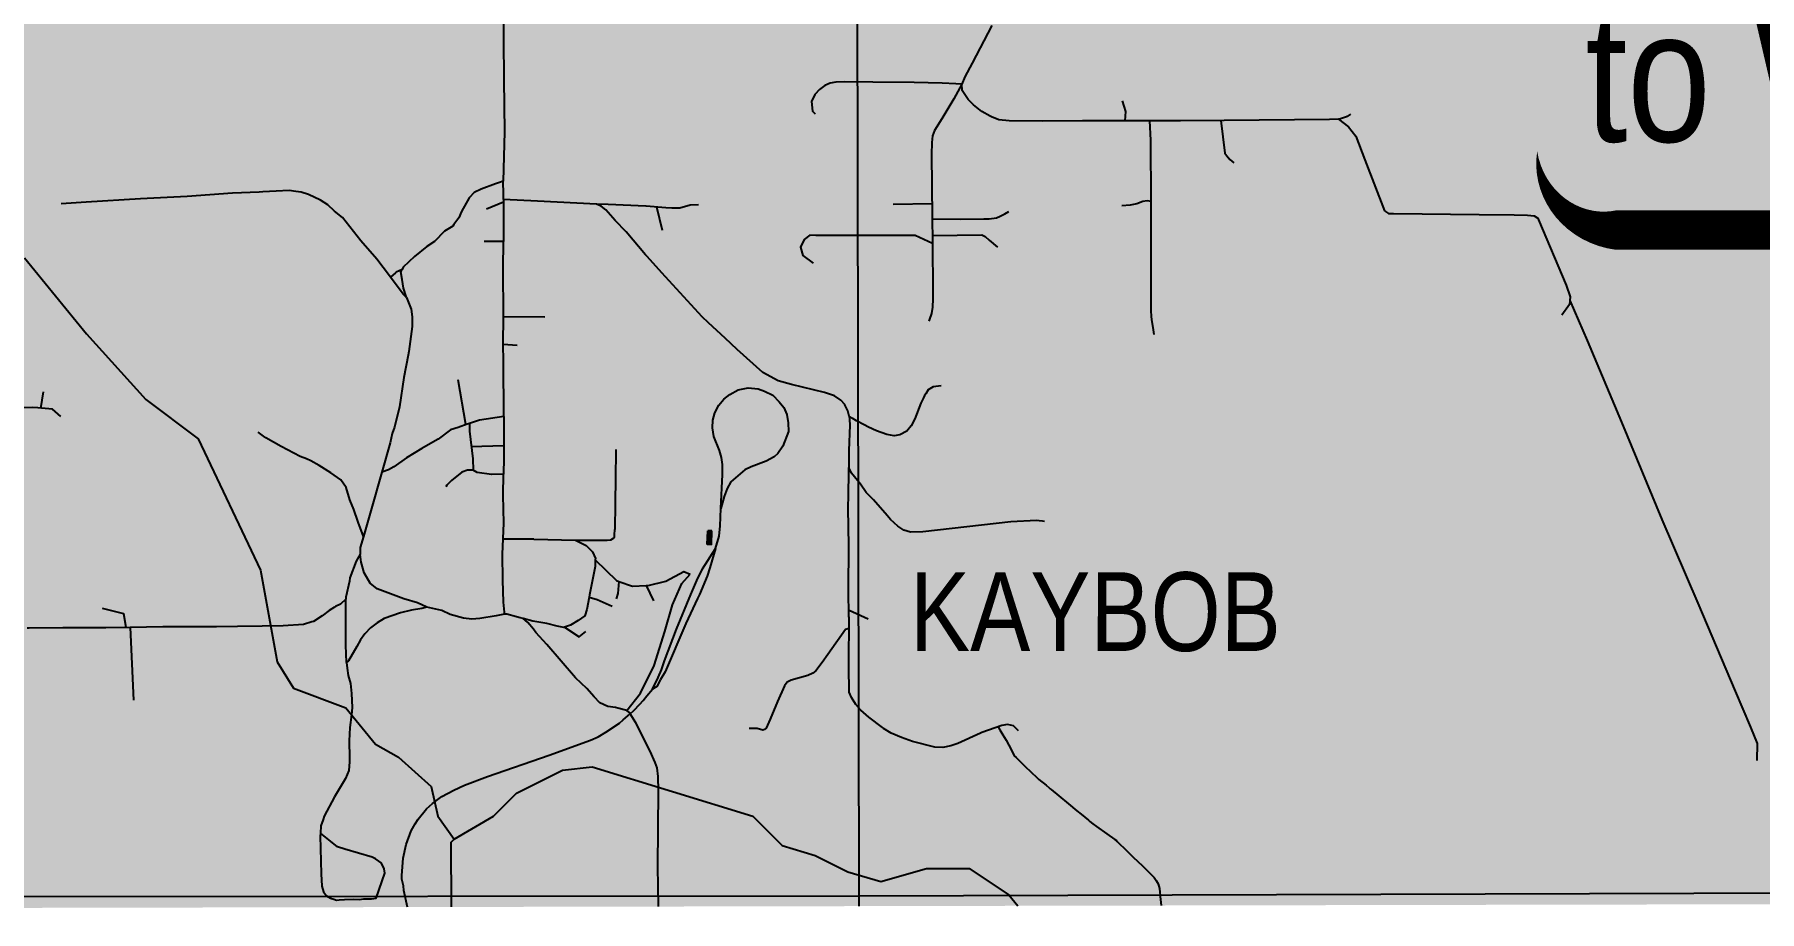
# Model space of a CAD drawing. Extents: x 508119 to 516015, y 6054829 to 6062261.
# Drawn here: x 514832.1 to 514963.5, y 6055331.1 to 6055397.9 of the extents above; entities that cross this region are included whole.
import ezdxf
from ezdxf.enums import TextEntityAlignment as Align

# ---------------------------------------------------------------- set-up
doc = ezdxf.new("R2010")
doc.units = 0
doc.header["$LTSCALE"] = 5
for name, color, linetype in [('13', 7, 'Continuous'), ('24', 161, 'Continuous'), ('35', 37, 'Continuous'), ('36', 37, 'Continuous'), ('37', 37, 'Continuous'), ('39', 28, 'Continuous'), ('L-MON', 1, 'Continuous'), ('P-ELEVATION', 7, 'Continuous')]:
    doc.layers.add(name, color=color, linetype=linetype)
doc.layers.add('2', color=7, linetype='Continuous', true_color=0x6e6e6e)
doc.layers.add('ROUTE-MAP-BACKGROUND-H', color=7, linetype='Continuous', true_color=0xf0ebff)
doc.styles.add('80', font='ARIALN.TTF', dxfattribs={"height": 10})
doc.styles.add('Legend', font='ARIALN.TTF')
doc.linetypes.add('TRACKS', pattern='A,3.81,[130,ltypeshp1.shx,S=6.35,R=0,X=0,Y=0],3.81', length=7.62)

# ---------------------------------------------------------------- blocks, each defined once
blk = doc.blocks.new('STA')
h = blk.add_hatch(color=111)
h.dxf.hatch_style = 1
h.paths.add_polyline_path([(-26.5, 8), (26.5, 8), (26.5, -8), (-26.5, -8)])
for p, q in [((-26.5, -8), (-26.5, 8)), ((-26.5, 8), (26.5, 8)), ((26.5, -8), (26.5, 8)), ((-26.5, -8), (26.5, -8))]:
    blk.add_line(p, q)
at = {"layer": 'P-ELEVATION', "color": 7, "flags": 128}
blk.add_lwpolyline([(0, 0, 10, 0, 0), (-9.9, -5.1, 0, 0, 0)], format="xyseb", dxfattribs=at)
at = {"layer": 'P-ELEVATION', "style": 'Legend'}
blk.add_attdef('STATION', text='', height=10, dxfattribs=at).set_placement((0, 0), align=Align.MIDDLE_CENTER)
blk = doc.blocks.new('*U438')
h = blk.add_hatch(color=255)
edge = h.paths.add_edge_path()
edge.add_line((-31.5, -20), (31.5, -20))
edge.add_arc((31.5, -14), 6, 270, 360)
edge.add_line((37.5, -14), (37.5, 12.5))
edge.add_arc((31.5, 12.5), 6, 0, 90)
edge.add_line((31.5, 18.5), (-31.5, 18.5))
edge.add_arc((-31.5, 12.5), 6, 90, 180)
edge.add_line((-37.5, 12.5), (-37.5, -14))
edge.add_arc((-31.5, -14), 6, 180, 270)
at = {"color": 1, "flags": 128}
blk.add_lwpolyline([(-31.5, -20, 3, 3, 0), (31.5, -20, 3, 3, 0.414214), (37.5, -14, 3, 3, 0), (37.5, 12.5, 3, 0, 0.414214), (31.5, 18.5, 0, 0, 0), (-31.5, 18.5, 0, 0, 0.414214), (-37.5, 12.5, 0, 0, 0), (-37.5, -14, 0, 3, 0.414214)], format="xyseb", close=True, dxfattribs=at)
at = {"color": 1, "style": '80'}
blk.add_attdef('ENTER_TEXT_001', (-26.85, -4.92), '', height=10, dxfattribs=at)

msp = doc.modelspace()

# ---------------------------------------------------------------- hatches: boundary and pattern name
at = {"layer": 'ROUTE-MAP-BACKGROUND-H'}
h = msp.add_hatch(color=256, dxfattribs=at)
h.dxf.hatch_style = 1
h.paths.add_polyline_path([(515090.845, 6055331.942), (514698.954, 6055331.128), (514698.945, 6055525.368), (514666.338, 6055525.404), (514666.4, 6055720.611), (514667.214, 6055915.277), (514667.136, 6056303.079), (515056.588, 6056303.406), (515059.123, 6055915.379), (515059.901, 6055721.28), (515060.675, 6055528.087), (515090.011, 6055528.179)])

# ---------------------------------------------------------------- linework, layer by layer
at = {"layer": '2'}
for p, q in [((514894.891, 6055332.325), (514894.48, 6055526.565)), ((514894.891, 6055332.325), (515089.841, 6055332.94)), ((514699.953, 6055332.129), (514894.891, 6055332.325)), ((514894.892, 6055331.535), (514894.891, 6055332.325))]:
    msp.add_line(p, q, dxfattribs=at)
at = {"layer": '24'}
for points in [[(514831.319, 6055380.879), (514836.043, 6055375.103), (514840.543, 6055370.108), (514844.543, 6055367.111), (514849.295, 6055357.118), (514850.547, 6055350.122), (514851.798, 6055348.124), (514855.796, 6055346.626), (514858.046, 6055343.878), (514859.796, 6055342.88), (514862.295, 6055340.632), (514862.796, 6055338.383), (514864.046, 6055336.634)], [(514864.046, 6055336.634), (514867.044, 6055338.385), (514868.792, 6055340.134), (514872.289, 6055341.885), (514874.538, 6055342.135), (514886.782, 6055338.392), (514889.032, 6055336.144), (514891.531, 6055335.395), (514894.03, 6055334.147), (514896.529, 6055333.398), (514900.026, 6055334.399), (514903.274, 6055334.4), (514906.274, 6055332.402), (514906.963, 6055331.56)], [(514864.046, 6055336.634), (514863.797, 6055336.385), (514863.799, 6055331.47)]]:
    msp.add_lwpolyline(points, dxfattribs=at)
at = {"layer": '35'}
for p, q in [((514867.803, 6055401.008), (514867.8, 6055397.548)), ((514901.327, 6055391.725), (514901.184, 6055391.485)), ((514917.028, 6055391.312), (514912.698, 6055391.324)), ((514919.35, 6055391.329), (514917.028, 6055391.312)), ((514922.685, 6055391.352), (514919.35, 6055391.329)), ((514933.41, 6055388.345), (514934.906, 6055384.477)), ((514850.472, 6055385.955), (514849.472, 6055385.914)), ((514867.8, 6055385.341), (514867.789, 6055382.125)), ((514836.002, 6055385.118), (514834.102, 6055385)), ((514867.8, 6055385.118), (514866.498, 6055384.594)), ((514875.778, 6055384.939), (514874.892, 6055384.975)), ((514875.245, 6055384.837), (514874.892, 6055384.975)), ((514878.627, 6055384.823), (514875.778, 6055384.939)), ((514900.448, 6055384.021), (514900.453, 6055383.5)), ((514917.126, 6055383.705), (514917.124, 6055385.17)), ((514934.906, 6055384.477), (514935.193, 6055384.278)), ((514900.453, 6055383.5), (514900.461, 6055382.591)), ((514867.789, 6055382.133), (514866.312, 6055382.134)), ((514859.186, 6055379.426), (514858.639, 6055380.149)), ((514859.561, 6055379.741), (514859.186, 6055379.426)), ((514867.793, 6055376.421), (514870.951, 6055376.395)), ((514917.301, 6055375.419), (514917.181, 6055376.208)), ((514917.358, 6055375.042), (514917.301, 6055375.419)), ((514867.766, 6055374.316), (514868.833, 6055374.241)), ((514901.136, 6055371.136), (514900.524, 6055371.079)), ((514894.345, 6055368.688), (514894.133, 6055368.827)), ((514894.133, 6055368.827), (514894.151, 6055368.593)), ((514858.522, 6055364.586), (514857.702, 6055361.618)), ((514894.061, 6055362.463), (514894.095, 6055364.921)), ((514857.702, 6055361.618), (514857.136, 6055359.678)), ((514870.109, 6055359.467), (514867.77, 6055359.467)), ((514894.123, 6055354.079), (514895.579, 6055353.419)), ((514839.36, 6055352.76), (514839.623, 6055347.213)), ((514849.414, 6055352.846), (514847.532, 6055352.824)), ((514867.874, 6055353.766), (514867.229, 6055353.647)), ((514877.453, 6055346.181), (514877.333, 6055346.299))]:
    msp.add_line(p, q, dxfattribs=at)
for points in [[(514904.979, 6055398.578), (514903.498, 6055395.699), (514902.924, 6055394.666), (514902.705, 6055394.114)], [(514867.8, 6055397.548), (514867.8, 6055397.523), (514867.832, 6055394.477)], [(514867.832, 6055394.477), (514867.874, 6055390.494), (514867.783, 6055386.73)], [(514902.705, 6055394.114), (514902.104, 6055392.992), (514901.327, 6055391.725)], [(514904.855, 6055391.684), (514904.239, 6055392.033), (514903.594, 6055392.536), (514903.19, 6055392.951), (514902.733, 6055393.632), (514902.705, 6055394.114)], [(514915.153, 6055391.332), (514915.207, 6055392.037), (514914.937, 6055392.834)], [(514901.184, 6055391.485), (514900.633, 6055390.581), (514900.465, 6055390.19), (514900.417, 6055389.663), (514900.404, 6055388.769), (514900.448, 6055384.021)], [(514912.698, 6055391.324), (514912.063, 6055391.326), (514911.901, 6055391.326), (514908.841, 6055391.294), (514906.304, 6055391.33), (514905.526, 6055391.403), (514904.96, 6055391.624), (514904.855, 6055391.684)], [(514917.124, 6055385.17), (514917.089, 6055389.853), (514917.028, 6055391.312)], [(514931.392, 6055391.457), (514930.718, 6055391.41), (514922.685, 6055391.352)], [(514932.3, 6055391.827), (514932.065, 6055391.663), (514931.994, 6055391.613), (514931.536, 6055391.467), (514931.392, 6055391.457)], [(514931.392, 6055391.457), (514932.142, 6055390.875), (514932.715, 6055390.142), (514933.41, 6055388.345)], [(514867.783, 6055386.73), (514867.489, 6055386.637), (514867.175, 6055386.537)], [(514867.8, 6055385.341), (514867.796, 6055385.732), (514867.783, 6055386.73)], [(514849.472, 6055385.914), (514849.195, 6055385.902), (514847.147, 6055385.816), (514843.699, 6055385.561), (514840.153, 6055385.376), (514836.002, 6055385.118)], [(514851.973, 6055385.943), (514851.481, 6055386.011), (514850.472, 6055385.955)], [(514858.639, 6055380.149), (514858.156, 6055380.787), (514856.941, 6055382.185), (514855.534, 6055383.961), (514854.934, 6055384.446), (514854.415, 6055384.923), (514853.857, 6055385.279), (514852.953, 6055385.721), (514852.389, 6055385.886), (514851.973, 6055385.943)], [(514867.175, 6055386.537), (514866.092, 6055386.111), (514865.562, 6055385.858), (514865.193, 6055385.459), (514864.598, 6055384.414), (514864.382, 6055383.935), (514864.022, 6055383.43)], [(514874.892, 6055384.975), (514870.394, 6055385.197), (514867.8, 6055385.341)], [(514878.622, 6055381.128), (514877.129, 6055382.877), (514876.299, 6055383.739), (514875.582, 6055384.538), (514875.245, 6055384.837)], [(514882.639, 6055384.933), (514882.017, 6055384.892), (514881.235, 6055384.666), (514880.613, 6055384.663), (514880.165, 6055384.699), (514878.663, 6055384.82), (514878.627, 6055384.823)], [(514900.449, 6055383.851), (514902.623, 6055383.826), (514904.39, 6055383.848), (514904.797, 6055383.872), (514905.346, 6055383.943), (514905.633, 6055384.062), (514905.991, 6055384.229), (514906.278, 6055384.42)], [(514917.124, 6055385.17), (514916.826, 6055385.222), (514916.498, 6055385.184), (514916.029, 6055385.012), (514915.52, 6055384.889), (514914.88, 6055384.839)], [(514935.193, 6055384.278), (514935.591, 6055384.254), (514942.112, 6055384.192)], [(514942.112, 6055384.192), (514944.777, 6055384.166), (514945.797, 6055384.15), (514946.307, 6055384.087), (514946.57, 6055383.903), (514946.625, 6055383.775)], [(514864.022, 6055383.43), (514863.934, 6055383.307), (514863.294, 6055382.924), (514862.531, 6055382.143), (514861.949, 6055381.742), (514861.019, 6055381.005), (514860.162, 6055380.174), (514860.073, 6055380.003)], [(514917.181, 6055376.208), (514917.146, 6055376.433), (514917.133, 6055376.881), (514917.126, 6055383.705)], [(514946.625, 6055383.775), (514948.737, 6055378.813), (514949.048, 6055377.928), (514948.984, 6055377.339), (514948.402, 6055376.518)], [(514867.811, 6055368.806), (514867.799, 6055373.052), (514867.766, 6055374.275), (514867.794, 6055376.47), (514867.76, 6055380.081), (514867.789, 6055382.125)], [(514900.461, 6055382.591), (514900.506, 6055377.77), (514900.475, 6055377.145), (514900.384, 6055376.656), (514900.248, 6055376.223), (514900.197, 6055376.058)], [(514900.461, 6055382.589), (514904.225, 6055382.634), (514904.474, 6055382.523), (514904.781, 6055382.235), (514905.409, 6055381.703)], [(514879.863, 6055379.754), (514878.735, 6055380.997), (514878.622, 6055381.128)], [(514860.073, 6055380.003), (514859.619, 6055379.789), (514859.561, 6055379.741)], [(514860.072, 6055379.25), (514859.984, 6055379.832), (514860.073, 6055380.003)], [(514860.419, 6055377.881), (514860.172, 6055378.581), (514860.072, 6055379.25)], [(514883.411, 6055375.939), (514882.929, 6055376.405), (514881.536, 6055377.913), (514879.863, 6055379.754)], [(514860.419, 6055377.881), (514860.769, 6055376.982), (514860.828, 6055376.39), (514860.843, 6055375.651), (514860.697, 6055374.533), (514860.579, 6055373.763)], [(514893.801, 6055369.701), (514893.79, 6055369.724), (514893.485, 6055370.067), (514893.011, 6055370.382), (514892.242, 6055370.633), (514889.72, 6055371.238), (514888.712, 6055371.534), (514887.552, 6055372.161), (514885.585, 6055373.9), (514884.686, 6055374.773), (514883.411, 6055375.939)], [(514860.579, 6055373.763), (514860.535, 6055373.479), (514860.203, 6055371.776), (514859.87, 6055369.54), (514859.491, 6055367.996), (514859.319, 6055367.506), (514859.16, 6055366.808), (514858.522, 6055364.586)], [(514900.524, 6055371.079), (514900.141, 6055370.849), (514899.953, 6055370.549)], [(514894.133, 6055368.827), (514894.03, 6055369.241), (514893.801, 6055369.701)], [(514899.953, 6055370.549), (514899.869, 6055370.415), (514899.777, 6055370.224), (514899.591, 6055369.837), (514899.131, 6055368.64), (514898.84, 6055368.111), (514898.51, 6055367.693), (514897.975, 6055367.421), (514897.54, 6055367.341), (514896.994, 6055367.436), (514896.207, 6055367.726), (514895.585, 6055367.994), (514895.272, 6055368.181), (514894.678, 6055368.47), (514894.345, 6055368.688)], [(514834.084, 6055368.815), (514833.457, 6055369.37), (514832.324, 6055369.464), (514831.952, 6055369.494), (514829.646, 6055369.462)], [(514867.811, 6055368.806), (514867.826, 6055365.674), (514867.794, 6055364.426)], [(514894.151, 6055368.593), (514894.184, 6055368.161), (514894.108, 6055366.219), (514894.095, 6055364.921)], [(514852.784, 6055365.581), (514852.316, 6055365.776), (514850.871, 6055366.521), (514849.698, 6055367.18), (514849.519, 6055367.311), (514849.109, 6055367.613)], [(514876.363, 6055366.302), (514876.354, 6055365.74), (514876.336, 6055364.576), (514876.324, 6055363.771), (514876.305, 6055362.577), (514876.293, 6055361.803), (514876.274, 6055360.578), (514876.269, 6055360.212)], [(514853.752, 6055365.078), (514853.127, 6055365.438), (514852.784, 6055365.581)], [(514856.697, 6055360.847), (514856.398, 6055361.743), (514856.102, 6055362.463), (514855.803, 6055363.412), (514855.399, 6055363.997), (514854.656, 6055364.529), (514853.752, 6055365.078)], [(514867.874, 6055353.766), (514867.862, 6055353.926), (514867.802, 6055354.689), (514867.746, 6055356.351), (514867.73, 6055358.325), (514867.813, 6055360.683), (514867.777, 6055362.821), (514867.794, 6055364.426)], [(514897.006, 6055361.279), (514895.989, 6055362.462), (514895.423, 6055363.031), (514894.983, 6055363.649), (514894.308, 6055364.495), (514894.095, 6055364.921)], [(514894.078, 6055355.422), (514894.075, 6055355.6), (514894.103, 6055358.969), (514894.052, 6055361.834), (514894.058, 6055362.218), (514894.061, 6055362.463)], [(514857.136, 6055359.678), (514856.723, 6055360.771), (514856.697, 6055360.847)], [(514908.604, 6055360.871), (514908.382, 6055360.894), (514906.447, 6055360.787), (514899.734, 6055360.036), (514898.807, 6055360.015), (514898.282, 6055360.162), (514897.838, 6055360.47), (514897.282, 6055360.958), (514897.006, 6055361.279)], [(514908.989, 6055360.83), (514908.841, 6055360.846), (514908.604, 6055360.871)], [(514857.136, 6055359.678), (514856.873, 6055358.829), (514856.883, 6055358.34)], [(514870.109, 6055359.467), (514873.28, 6055359.403), (514874.083, 6055359.002), (514874.581, 6055358.51), (514874.792, 6055357.995), (514874.789, 6055357.895)], [(514873.28, 6055359.403), (514875.704, 6055359.395), (514875.967, 6055359.419), (514876.182, 6055359.538), (514876.254, 6055359.657), (514876.254, 6055359.801), (514876.269, 6055360.212)], [(514856.883, 6055358.34), (514856.572, 6055357.806), (514856.091, 6055356.531), (514856.066, 6055356.273), (514855.788, 6055355.056), (514855.782, 6055354.897)], [(514861.958, 6055354.303), (514861.247, 6055354.614), (514860.209, 6055354.935), (514858.163, 6055355.696), (514857.639, 6055356.134), (514857.183, 6055356.905), (514856.953, 6055357.722), (514856.883, 6055358.34)], [(514874.789, 6055357.895), (514874.774, 6055357.402), (514874.358, 6055355.228), (514874.326, 6055355.06)], [(514874.789, 6055357.895), (514876.415, 6055356.319), (514876.585, 6055356.261)], [(514877.202, 6055346.428), (514878.232, 6055347.753), (514879.263, 6055349.846), (514880.088, 6055352.439), (514880.662, 6055354.472), (514881.369, 6055356.093), (514882.015, 6055356.816)], [(514880.168, 6055356.27), (514881.519, 6055357.007), (514882.015, 6055356.816)], [(514876.585, 6055356.261), (514877.623, 6055355.905), (514878.67, 6055355.934)], [(514878.67, 6055355.934), (514878.809, 6055355.938), (514880.168, 6055356.27)], [(514894.107, 6055353.783), (514894.079, 6055355.355), (514894.078, 6055355.422)], [(514854.934, 6055354.301), (514854.512, 6055354.036), (514853.986, 6055353.631), (514853.322, 6055353.215), (514853.188, 6055353.172)], [(514855.782, 6055354.897), (514855.376, 6055354.527), (514855.004, 6055354.345), (514854.934, 6055354.301)], [(514867.229, 6055353.647), (514866, 6055353.422), (514865.386, 6055353.383), (514864.761, 6055353.448), (514863.743, 6055353.729), (514863.099, 6055354.031), (514861.958, 6055354.303)], [(514874.326, 6055355.06), (514874.144, 6055354.112), (514873.982, 6055353.64), (514873.48, 6055353.276), (514872.897, 6055352.93), (514872.448, 6055352.763)], [(514834.244, 6055352.731), (514831.672, 6055352.692), (514831.527, 6055352.689)], [(514839.36, 6055352.76), (514837.513, 6055352.728), (514834.244, 6055352.731)], [(514847.532, 6055352.824), (514845.949, 6055352.806), (514843.551, 6055352.805), (514841.842, 6055352.804), (514839.36, 6055352.76)], [(514853.188, 6055353.172), (514852.572, 6055352.975), (514851.009, 6055352.887), (514849.414, 6055352.846)], [(514868.784, 6055353.558), (514868.054, 6055353.768), (514867.874, 6055353.766)], [(514869.293, 6055353.423), (514869.055, 6055353.48), (514868.784, 6055353.558)], [(514870.262, 6055352.363), (514870.083, 6055352.631), (514869.662, 6055353.125), (514869.293, 6055353.423)], [(514872.448, 6055352.763), (514872.394, 6055352.743), (514871.878, 6055352.838), (514871.088, 6055353.056), (514870.042, 6055353.242), (514869.293, 6055353.423)], [(514872.448, 6055352.763), (514873.551, 6055352.037), (514874.059, 6055352.443)], [(514894.091, 6055349.913), (514894.111, 6055353.516), (514894.11, 6055353.582), (514894.107, 6055353.783)], [(514876.33, 6055346.645), (514875.752, 6055346.745), (514875.14, 6055347.018), (514874.708, 6055347.457), (514874.151, 6055348.092), (514873.289, 6055348.907), (514871.107, 6055351.449), (514870.262, 6055352.363)], [(514904.115, 6055344.695), (514902.404, 6055343.925), (514901.857, 6055343.729), (514901.262, 6055343.6), (514900.659, 6055343.636), (514898.957, 6055344.068), (514898.107, 6055344.364), (514897.326, 6055344.708), (514896.749, 6055345.07), (514896.654, 6055345.142), (514895.633, 6055345.918), (514895.012, 6055346.463), (514894.629, 6055346.877), (514894.289, 6055347.416), (514894.121, 6055347.832), (514894.09, 6055349.776), (514894.091, 6055349.913)], [(514877.333, 6055346.299), (514877.202, 6055346.428), (514876.496, 6055346.616), (514876.33, 6055346.645)], [(514879.595, 6055331.503), (514879.55, 6055334.564), (514879.609, 6055340.316), (514879.571, 6055341.405), (514879.498, 6055342.071), (514879.344, 6055342.479), (514878.958, 6055343.325), (514877.884, 6055345.48), (514877.453, 6055346.181)], [(514905.747, 6055345.278), (514904.224, 6055344.744), (514904.115, 6055344.695)], [(514907.019, 6055344.882), (514906.631, 6055345.26), (514906.194, 6055345.351), (514905.747, 6055345.278)]]:
    msp.add_lwpolyline(points, dxfattribs=at)
at = {"layer": '36'}
for p, q in [((514879.46, 6055384.764), (514879.89, 6055382.986)), ((514900.439, 6055384.99), (514897.483, 6055384.947)), ((514864.934, 6055368.208), (514864.355, 6055371.607)), ((514832.548, 6055369.414), (514832.767, 6055370.678)), ((514867.79, 6055366.582), (514865.338, 6055366.51)), ((514878.67, 6055355.934), (514879.23, 6055354.779)), ((514855.838, 6055350.077), (514855.8, 6055351.394))]:
    msp.add_line(p, q, dxfattribs=at)
for points in [[(514902.705, 6055394.114), (514902.259, 6055394.127), (514901.207, 6055394.199), (514899.063, 6055394.239), (514895.932, 6055394.271), (514893.787, 6055394.295), (514893.097, 6055394.271), (514892.664, 6055394.191), (514892.271, 6055394.006), (514891.869, 6055393.717), (514891.516, 6055393.324), (514891.243, 6055392.786), (514891.331, 6055392.047), (514891.524, 6055391.846)], [(514922.421, 6055391.35), (514922.734, 6055388.869), (514922.896, 6055388.661), (514923.127, 6055388.384), (514923.418, 6055388.134)], [(514860.419, 6055377.881), (514860.146, 6055378.118), (514859.186, 6055379.426)], [(514949.022, 6055377.643), (514950.326, 6055374.609), (514952.935, 6055368.392), (514956.026, 6055360.961), (514958.767, 6055354.612), (514961.593, 6055347.901), (514962.772, 6055345.148), (514963.289, 6055343.921), (514963.265, 6055342.634)], [(514865.199, 6055368.273), (514865.039, 6055368.218), (514864.343, 6055367.978), (514863.771, 6055367.784), (514862.818, 6055367.076), (514862.603, 6055366.955)], [(514867.811, 6055368.806), (514865.968, 6055368.526), (514865.199, 6055368.273)], [(514865.199, 6055368.273), (514865.205, 6055367.69), (514865.471, 6055365.584), (514865.495, 6055364.718)], [(514862.603, 6055366.955), (514861.571, 6055366.373), (514860.399, 6055365.655), (514859.435, 6055364.976), (514859.041, 6055364.752), (514858.522, 6055364.586)], [(514865.495, 6055364.718), (514865.063, 6055364.73), (514864.614, 6055364.578), (514863.832, 6055363.933), (514863.481, 6055363.589), (514863.406, 6055363.454)], [(514867.794, 6055364.426), (514866.883, 6055364.399), (514865.779, 6055364.548), (514865.495, 6055364.718)], [(514876.585, 6055356.261), (514876.512, 6055355.341), (514876.387, 6055354.935)], [(514839.046, 6055352.742), (514838.885, 6055353.79), (514837.255, 6055354.188)], [(514855.8, 6055351.394), (514855.796, 6055351.525), (514855.782, 6055354.897)], [(514874.326, 6055355.06), (514874.929, 6055354.887), (514876.076, 6055354.383)], [(514894.127, 6055352.67), (514893.844, 6055352.596), (514892.502, 6055350.689), (514892.065, 6055350.08), (514891.586, 6055349.457), (514891.364, 6055349.267), (514890.976, 6055349.101), (514889.708, 6055348.75), (514889.395, 6055348.597), (514889.2, 6055348.304), (514888.675, 6055347.107), (514888.115, 6055345.778), (514887.795, 6055345.089), (514887.684, 6055344.972), (514887.543, 6055344.937), (514887.118, 6055345.064), (514886.515, 6055345.046)], [(514855.838, 6055350.077), (514855.879, 6055349.649), (514855.974, 6055349.105), (514856.131, 6055348.49), (514856.228, 6055347.727), (514856.275, 6055346.667), (514856.23, 6055346.091), (514856.099, 6055345.136), (514856.053, 6055344.13), (514856.059, 6055342.813), (514856.06, 6055342.523), (514856.004, 6055341.87), (514855.756, 6055341.24), (514854.93, 6055339.849), (514854.135, 6055338.377), (514854.056, 6055338.134)], [(514905.464, 6055345.179), (514905.596, 6055344.966), (514905.831, 6055344.587), (514906.085, 6055344.176), (514906.481, 6055343.406), (514906.696, 6055342.987), (514906.842, 6055342.848), (514907.275, 6055342.431), (514907.513, 6055342.203), (514907.994, 6055341.741), (514908.428, 6055341.323), (514908.577, 6055341.181), (514909.119, 6055340.734), (514909.348, 6055340.546), (514909.439, 6055340.471), (514909.501, 6055340.419), (514910.081, 6055339.942), (514910.838, 6055339.319), (514911.469, 6055338.8), (514911.792, 6055338.533), (514912.355, 6055338.07), (514912.451, 6055337.991), (514912.68, 6055337.803), (514912.959, 6055337.603), (514913.744, 6055337.043), (514914.365, 6055336.6), (514914.475, 6055336.521), (514914.543, 6055336.455), (514915.276, 6055335.745), (514915.43, 6055335.596), (514915.762, 6055335.275), (514916.117, 6055334.931), (514916.467, 6055334.592), (514916.931, 6055334.143), (514917.347, 6055333.713), (514917.497, 6055333.478), (514917.656, 6055333.229), (514917.764, 6055332.88), (514917.788, 6055332.593), (514917.81, 6055332.335)], [(514854.056, 6055338.134), (514853.894, 6055337.64), (514853.863, 6055337.101)], [(514853.863, 6055337.101), (514853.843, 6055336.886), (514853.914, 6055334.004), (514853.967, 6055333.043), (514854.092, 6055332.617), (514854.305, 6055332.332), (514854.626, 6055332.154), (514854.875, 6055332.065), (514855.07, 6055331.994)], [(514855.07, 6055331.994), (514855.284, 6055332.012), (514855.693, 6055332.03), (514856.387, 6055332.065), (514856.796, 6055332.047), (514857.152, 6055332.101), (514857.739, 6055332.101), (514858.094, 6055332.154), (514858.77, 6055334.057), (514858.699, 6055334.378), (514858.575, 6055334.644), (514858.468, 6055334.822), (514858.29, 6055334.965), (514858.059, 6055335.142), (514857.792, 6055335.267), (514855.711, 6055335.872), (514855.141, 6055336.05), (514854.608, 6055336.477), (514853.863, 6055337.101)], [(514917.81, 6055332.335), (514917.815, 6055332.275), (514917.874, 6055331.583)]]:
    msp.add_lwpolyline(points, dxfattribs=at)
at = {"layer": '37'}
for points in [[(514900.467, 6055381.972), (514899.154, 6055382.591), (514891.59, 6055382.591), (514891.13, 6055382.619), (514890.684, 6055382.288), (514890.411, 6055381.713), (514890.584, 6055381.066), (514891.375, 6055380.476)], [(514861.958, 6055354.303), (514861.564, 6055354.203), (514860.785, 6055354.08), (514859.951, 6055353.871), (514858.715, 6055353.434), (514858.163, 6055353.112), (514857.678, 6055352.715), (514857.226, 6055352.274), (514856.894, 6055351.798), (514856.615, 6055351.313)], [(514856.615, 6055351.313), (514855.982, 6055350.214), (514855.838, 6055350.077)]]:
    msp.add_lwpolyline(points, dxfattribs=at)
at = {"layer": '39', "linetype": 'TRACKS', "ltscale": 0.1, "flags": 128}
for points in [[(514860.479, 6055331.464), (514860.194, 6055332.716), (514860.184, 6055333.08), (514860.054, 6055333.581), (514860.043, 6055333.878), (514860.16, 6055335.193), (514860.386, 6055336.22), (514860.771, 6055337.256), (514861.058, 6055337.791), (514861.286, 6055338.148), (514861.939, 6055338.938), (514862.384, 6055339.346), (514863.098, 6055339.873), (514864.009, 6055340.375), (514864.822, 6055340.733), (514866.576, 6055341.407), (514871.284, 6055343.019), (514874.435, 6055344.162), (514875.01, 6055344.434), (514875.594, 6055344.775), (514876.624, 6055345.455), (514876.921, 6055345.719), (514877.446, 6055346.178), (514877.733, 6055346.425), (514878.189, 6055346.901), (514878.426, 6055347.198), (514878.723, 6055347.555), (514879.138, 6055348.048), (514879.573, 6055348.948), (514879.84, 6055349.526), (514880.047, 6055350.205), (514880.964, 6055352.633), (514882.06, 6055355.257), (514882.514, 6055356.319), (514882.948, 6055357.219), (514883.947, 6055358.765), (514884.232, 6055359.699), (514884.3, 6055360.488), (514884.357, 6055361.795), (514884.481, 6055364.4), (514884.479, 6055365.155), (514884.409, 6055365.681), (514884.239, 6055366.224), (514883.82, 6055367.292), (514883.71, 6055367.953), (514883.749, 6055368.539), (514883.886, 6055369.091), (514884.202, 6055369.677), (514884.588, 6055370.119), (514885.024, 6055370.493), (514885.677, 6055370.842), (514886.421, 6055370.988), (514887.184, 6055370.93), (514887.68, 6055370.744), (514888.315, 6055370.432), (514888.792, 6055369.932), (514889.14, 6055369.5), (514889.379, 6055368.966), (514889.49, 6055368.33), (514889.491, 6055367.677), (514889.077, 6055366.564), (514888.681, 6055365.995), (514888.404, 6055365.731), (514887.8, 6055365.408), (514886.671, 6055364.973), (514886.175, 6055364.743), (514885.106, 6055363.85), (514884.83, 6055363.34), (514884.603, 6055362.729), (514884.357, 6055361.795)], [(514883.947, 6055358.765), (514883.523, 6055357.288), (514883.306, 6055356.66), (514882.714, 6055355.258), (514882.576, 6055354.961), (514881.677, 6055353.042), (514880.108, 6055349.382), (514879.742, 6055348.787), (514879.475, 6055348.244), (514879.138, 6055348.048)]]:
    msp.add_lwpolyline(points, dxfattribs=at)

# ---------------------------------------------------------------- block references
at = {"layer": '13', "xscale": 0.01998966188012351, "yscale": 0.01998966188012351, "zscale": 0.01998968000000005, "rotation": 87.6880412878173}
msp.add_blockref('STA', (514883.494, 6055359.578), dxfattribs=at)
at = {"layer": 'L-MON'}
ref = msp.add_blockref('*U438', (514984.026, 6055403.003), dxfattribs=at)
ref.add_attrib('ENTER_TEXT_002', 'to Whitecourt', (514950.2, 6055389.731), dxfattribs={"layer": '0', "color": 1, "height": 10, "style": '80'})

# ---------------------------------------------------------------- texts
at = {"layer": '13', "style": '80'}
msp.add_text('KAYBOB', height=5.9969, rotation=359.9892, dxfattribs=at).set_placement((514898.755, 6055350.96))

doc.saveas('drawing.dxf')
